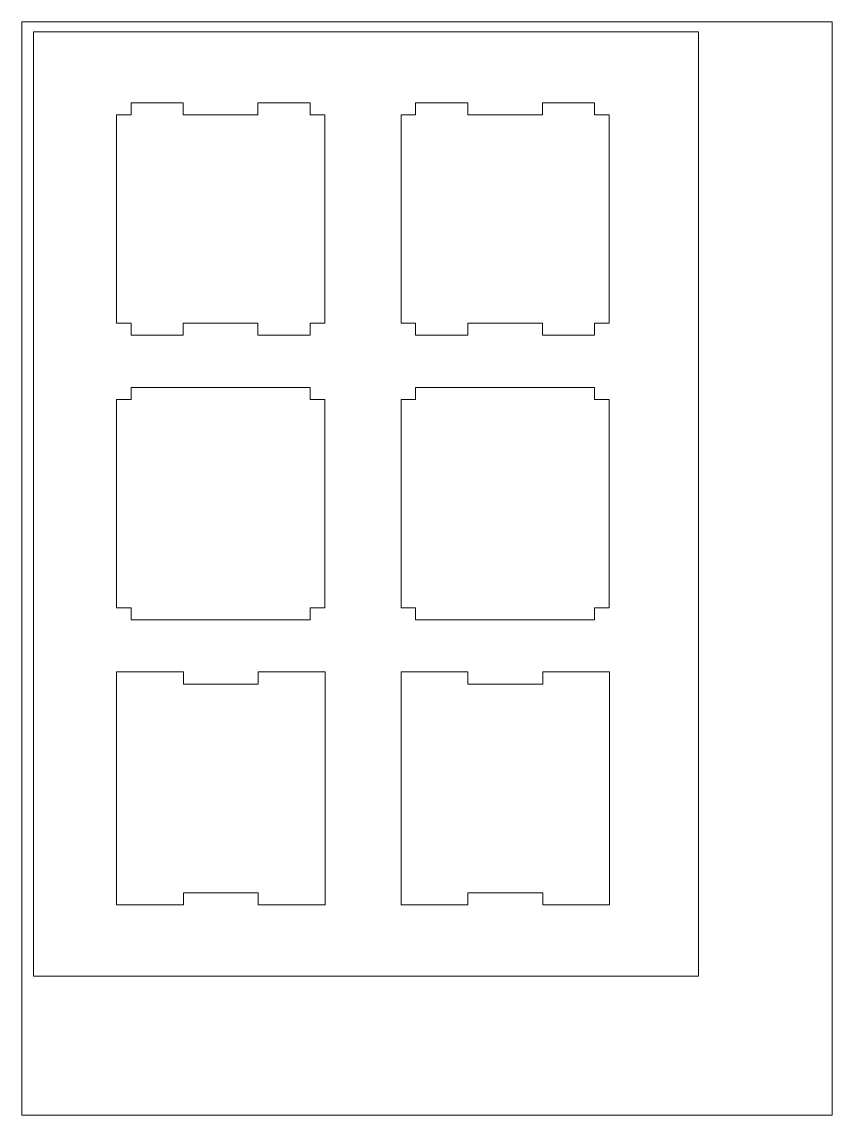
# Paper-space layout 'Layout1' of a CAD drawing. Header units: millimetres. Extents: x 0 to 54.3, y 134.3 to 207.4.
# The model-space entities are those that its viewports show. They can reach past a viewport. Long polylines and large blocks are cut down to what shows.
import ezdxf

# ---------------------------------------------------------------- set-up
doc = ezdxf.new("R2010")
doc.units = ezdxf.units.MM
doc.header["$MEASUREMENT"] = 0
doc.layers.add('Boxes', color=3, linetype='Continuous')
doc.layers.add('Cuts', color=7, linetype='Continuous', lineweight=0)
doc.layers.add('Viewports', color=7, linetype='Continuous', plot=False)

# ---------------------------------------------------------------- blocks, each defined once
blk = doc.blocks.new('Cherry Cutout 1')
at = {"layer": 'Boxes'}
blk.add_lwpolyline([(0, 0), (19.05, 0), (19.05, 19.05), (0, 19.05)], close=True, dxfattribs=at)
at = {"layer": 'Cuts', "lineweight": 0}
for points in [[(2.552, 16.498), (2.552, 16.498), (16.498, 16.498), (16.498, 16.498)], [(2.552, 15.519), (2.552, 15.519), (2.552, 16.498), (2.552, 16.498)], [(16.498, 15.519), (16.498, 15.519), (16.498, 16.498), (16.498, 16.498)], [(1.741, 12.025), (1.741, 12.025), (1.741, 15.519), (1.741, 15.519)], [(1.741, 15.519), (1.741, 15.519), (2.552, 15.519), (2.552, 15.519)], [(17.309, 15.519), (17.309, 15.519), (16.498, 15.519), (16.498, 15.519)], [(17.309, 15.519), (17.309, 15.519), (17.309, 12.025), (17.309, 12.025)], [(2.552, 12.025), (2.552, 12.025), (1.741, 12.025), (1.741, 12.025)], [(2.552, 7.025), (2.552, 7.025), (2.552, 12.025), (2.552, 12.025)], [(16.498, 12.025), (16.498, 12.025), (16.498, 7.025), (16.498, 7.025)], [(16.498, 12.025), (16.498, 12.025), (17.309, 12.025), (17.309, 12.025)], [(1.741, 3.531), (1.741, 3.531), (1.741, 7.025), (1.741, 7.025)], [(1.741, 7.025), (1.741, 7.025), (2.552, 7.025), (2.552, 7.025)], [(17.309, 7.025), (17.309, 7.025), (16.498, 7.025), (16.498, 7.025)], [(17.309, 7.025), (17.309, 7.025), (17.309, 3.531), (17.309, 3.531)], [(2.552, 3.531), (2.552, 3.531), (1.741, 3.531), (1.741, 3.531)], [(2.552, 2.552), (2.552, 2.552), (2.552, 3.531), (2.552, 3.531)], [(16.498, 3.531), (16.498, 3.531), (17.309, 3.531), (17.309, 3.531)], [(16.498, 3.531), (16.498, 3.531), (16.498, 2.552), (16.498, 2.552)], [(16.498, 2.552), (16.498, 2.552), (2.552, 2.552), (2.552, 2.552)]]:
    blk.add_open_spline(points, degree=3, dxfattribs=at)
blk = doc.blocks.new('Cherry Cutout 2')
at = {"layer": 'Boxes', "lineweight": 9}
blk.add_open_spline([(0, 0), (0, 0), (0, 19.0499), (0, 19.0499), (0, 19.0499), (0, 19.0499), (19.05, 19.0499), (19.05, 19.0499), (19.05, 19.0499), (19.05, 19.0499), (19.05, 0), (19.05, 0), (19.05, 0), (19.05, 0), (0, 0), (0, 0)], degree=3, knots=[0, 0, 0, 0, 0.2, 0.2, 0.2, 0.2, 0.4, 0.4, 0.4, 0.4, 0.6, 0.6, 0.6, 0.6, 1, 1, 1, 1], dxfattribs=at)
at = {"layer": 'Cuts', "lineweight": 0}
for points in [[(2.5525, 16.4976), (2.5525, 16.4976), (16.4976, 16.4976), (16.4976, 16.4976)], [(2.5525, 15.5189), (2.5525, 15.5189), (2.5525, 16.4976), (2.5525, 16.4976)], [(16.4976, 15.5189), (16.4976, 15.5189), (16.4976, 16.4976), (16.4976, 16.4976)], [(2.5525, 3.5311), (2.5525, 3.5311), (1.7411, 3.5311), (1.7411, 3.5311)], [(2.5525, 2.5524), (2.5525, 2.5524), (2.5525, 3.5311), (2.5525, 3.5311)], [(16.4976, 3.5311), (16.4976, 3.5311), (17.309, 3.5311), (17.309, 3.5311)], [(16.4976, 3.5311), (16.4976, 3.5311), (16.4976, 2.5524), (16.4976, 2.5524)], [(16.4976, 2.5524), (16.4976, 2.5524), (2.5525, 2.5524), (2.5525, 2.5524)]]:
    blk.add_open_spline(points, degree=3, dxfattribs=at)
for points in [[(1.7411, 3.5311), (1.7411, 3.5311), (1.7411, 15.5189), (1.7411, 15.5189), (1.7411, 15.5189), (1.7411, 15.5189), (2.5525, 15.5189), (2.5525, 15.5189)], [(17.309, 3.5311), (17.309, 3.5311), (17.309, 15.5189), (17.309, 15.5189), (17.309, 15.5189), (17.309, 15.5189), (16.4976, 15.5189), (16.4976, 15.5189)]]:
    blk.add_open_spline(points, degree=3, knots=[0, 0, 0, 0, 0.3333333, 0.3333333, 0.3333333, 0.3333333, 1, 1, 1, 1], dxfattribs=at)
blk = doc.blocks.new('Cherry Cutout 3')
at = {"layer": 'Boxes', "lineweight": 9}
blk.add_open_spline([(0, 0), (0, 0), (0, 19.05), (0, 19.05), (0, 19.05), (0, 19.05), (19.05, 19.05), (19.05, 19.05), (19.05, 19.05), (19.05, 19.05), (19.05, 0), (19.05, 0), (19.05, 0), (19.05, 0), (0, 0), (0, 0)], degree=3, knots=[0, 0, 0, 0, 0.2, 0.2, 0.2, 0.2, 0.4, 0.4, 0.4, 0.4, 0.6, 0.6, 0.6, 0.6, 1, 1, 1, 1], dxfattribs=at)
at = {"layer": 'Cuts'}
for p, q in [((17.337, 16.522), (1.741, 16.522)), ((1.741, 16.522), (1.741, 12.042)), ((17.337, 12.042), (17.337, 16.522)), ((1.741, 12.042), (2.554, 12.042)), ((2.554, 12.042), (2.554, 7.033)), ((16.524, 7.033), (16.524, 12.042)), ((16.524, 12.042), (17.337, 12.042)), ((2.554, 7.033), (1.741, 7.033)), ((1.741, 7.033), (1.741, 2.552)), ((17.337, 7.033), (16.524, 7.033)), ((17.337, 2.552), (17.337, 7.033)), ((1.741, 2.552), (17.337, 2.552))]:
    blk.add_line(p, q, dxfattribs=at)

msp = doc.modelspace()

# ---------------------------------------------------------------- linework, layer by layer
at = {"layer": 'Cuts'}
msp.add_lwpolyline([(-3, -3), (60.215, -3), (60.215, 41.52), (-3, 41.52)], close=True, dxfattribs=at)

# ---------------------------------------------------------------- block references
for name, p in [('Cherry Cutout 1', (0, 19.05)), ('Cherry Cutout 2', (19.05, 19.05)), ('Cherry Cutout 3', (38.1, 19.05)), ('Cherry Cutout 1', (0, 0)), ('Cherry Cutout 2', (19.05, 0)), ('Cherry Cutout 3', (38.1, 0))]:
    msp.add_blockref(name, p)

psp = doc.layouts.get("Layout1")

# ---------------------------------------------------------------- viewports
at = {"layer": 'Viewports', "view_target_point": (37.572, 31.498), "view_twist_angle": 270}
vp = psp.add_viewport(center=(27.144, 170.843), size=(54.259, 73.1801), view_center_point=(-8.156, 4.655), view_height=73.1801, dxfattribs=at)
vp.frozen_layers = ['Boxes']

doc.saveas('drawing.dxf')
